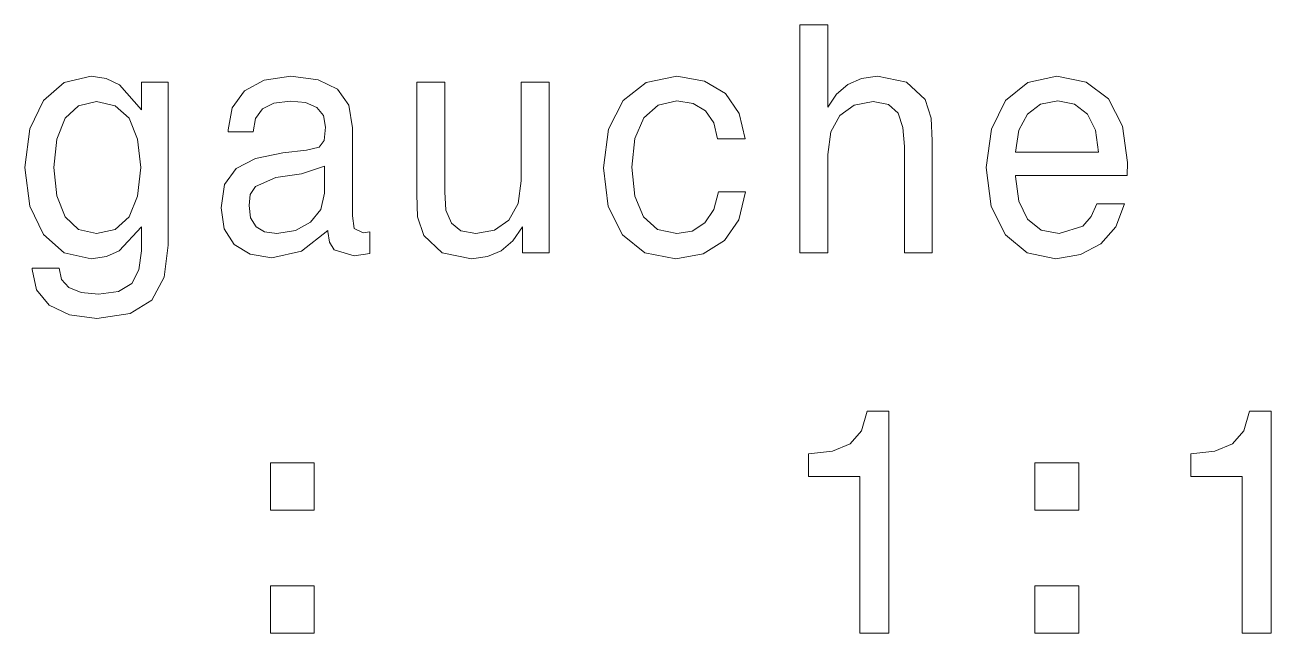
# Model space of a CAD drawing. Extents: x 321 to 857, y 218 to 648.
# Drawn here: x 471.17 to 490.97, y 318.03 to 327.7 of the extents above; entities that cross this region are included whole.
import ezdxf

# ---------------------------------------------------------------- set-up
doc = ezdxf.new("R2010")
doc.units = 0

msp = doc.modelspace()

# ---------------------------------------------------------------- linework, layer by layer
at = {"color": 7, "lineweight": 13}
for points in [[(483.481, 324.079), (483.925, 324.079), (483.925, 325.643), (483.97, 326.001), (484.116, 326.263), (484.343, 326.425), (484.646, 326.485), (484.888, 326.435), (485.039, 326.298), (485.115, 326.072), (485.14, 325.769), (485.14, 324.079), (485.584, 324.079), (485.584, 325.86), (485.564, 326.218), (485.473, 326.515), (485.176, 326.788), (484.712, 326.883), (484.459, 326.848), (484.243, 326.752), (484.061, 326.601), (483.925, 326.394), (483.925, 327.7), (483.481, 327.7)], [(473.445, 324.2), (473.445, 326.788), (473.021, 326.788), (473.021, 326.349), (472.673, 326.747), (472.462, 326.848), (472.225, 326.883), (471.796, 326.783), (471.463, 326.5), (471.246, 326.046), (471.17, 325.436), (471.246, 324.821), (471.463, 324.367), (471.796, 324.079), (472.225, 323.984), (472.467, 324.019), (472.668, 324.11), (473.021, 324.493), (473.021, 324.11), (472.981, 323.807), (472.87, 323.59), (472.658, 323.464), (472.341, 323.419), (472.063, 323.449), (471.866, 323.525), (471.75, 323.656), (471.715, 323.832), (471.286, 323.832), (471.286, 323.812), (471.352, 323.489), (471.554, 323.247), (471.877, 323.091), (472.315, 323.035), (472.84, 323.111), (473.188, 323.323), (473.384, 323.691)], [(475.982, 324.432), (475.982, 324.417), (476.007, 324.246), (476.083, 324.125), (476.4, 324.029), (476.647, 324.069), (476.647, 324.412), (476.542, 324.397), (476.4, 324.463), (476.375, 324.664), (476.375, 326.066), (476.315, 326.425), (476.138, 326.677), (475.83, 326.828), (475.397, 326.883), (474.973, 326.823), (474.66, 326.651), (474.464, 326.384), (474.398, 326.031), (474.398, 326.001), (474.797, 326.001), (474.832, 326.213), (474.943, 326.364), (475.124, 326.455), (475.382, 326.49), (475.629, 326.465), (475.805, 326.389), (475.911, 326.258), (475.946, 326.077), (475.926, 325.865), (475.846, 325.759), (475.644, 325.708), (475.266, 325.668), (474.832, 325.577), (474.524, 325.416), (474.343, 325.164), (474.287, 324.791), (474.338, 324.458), (474.494, 324.211), (474.746, 324.054), (475.094, 323.999), (475.563, 324.105)], [(482.17, 325.89), (482.609, 325.89), (482.518, 326.293), (482.301, 326.611), (481.963, 326.808), (481.524, 326.883), (481.04, 326.783), (480.672, 326.5), (480.44, 326.041), (480.359, 325.426), (480.435, 324.816), (480.662, 324.362), (481.02, 324.079), (481.509, 323.984), (481.943, 324.059), (482.281, 324.271), (482.513, 324.604), (482.614, 325.048), (482.19, 325.048), (482.114, 324.765), (481.973, 324.553), (481.771, 324.422), (481.524, 324.382), (481.217, 324.448), (480.995, 324.649), (480.859, 324.977), (480.813, 325.441), (480.859, 325.895), (481, 326.223), (481.227, 326.425), (481.524, 326.495), (481.786, 326.45), (481.983, 326.334), (482.114, 326.142)], [(486.905, 325.305), (488.681, 325.305), (488.686, 325.512), (488.605, 326.092), (488.383, 326.525), (488.03, 326.788), (487.561, 326.883), (487.102, 326.783), (486.749, 326.5), (486.522, 326.041), (486.441, 325.436), (486.517, 324.816), (486.744, 324.362), (487.092, 324.079), (487.546, 323.984), (487.939, 324.049), (488.262, 324.221), (488.499, 324.493), (488.635, 324.856), (488.196, 324.856), (488.106, 324.654), (487.975, 324.503), (487.601, 324.382), (487.314, 324.438), (487.097, 324.614), (486.956, 324.901), (486.905, 325.29)], [(479.497, 326.788), (479.053, 326.788), (479.053, 325.224), (479.003, 324.861), (478.856, 324.599), (478.629, 324.438), (478.332, 324.387), (478.095, 324.427), (477.944, 324.548), (477.858, 324.755), (477.838, 325.048), (477.838, 326.788), (477.394, 326.788), (477.394, 325.007), (477.409, 324.649), (477.505, 324.352), (477.797, 324.079), (478.266, 323.984), (478.518, 324.019), (478.735, 324.11), (478.922, 324.266), (479.073, 324.493), (479.073, 324.079), (479.497, 324.079)], [(471.629, 325.436), (471.675, 325.885), (471.811, 326.218), (472.023, 326.414), (472.305, 326.485), (472.603, 326.414), (472.825, 326.218), (472.961, 325.885), (473.011, 325.436), (472.961, 324.977), (472.825, 324.649), (472.603, 324.448), (472.305, 324.382), (472.023, 324.448), (471.811, 324.649), (471.675, 324.982)], [(486.905, 325.678), (486.961, 326.026), (487.097, 326.283), (487.304, 326.44), (487.576, 326.495), (487.843, 326.44), (488.05, 326.283), (488.176, 326.026), (488.222, 325.678)], [(475.931, 325.028), (475.871, 324.765), (475.709, 324.564), (475.467, 324.432), (475.17, 324.387), (474.978, 324.412), (474.842, 324.493), (474.756, 324.634), (474.731, 324.831), (474.751, 325.007), (474.832, 325.133), (475.155, 325.275), (475.563, 325.335), (475.931, 325.456)], [(484.434, 318.033), (484.893, 318.033), (484.893, 321.558), (484.55, 321.558), (484.459, 321.25), (484.278, 321.043), (484, 320.922), (483.617, 320.882), (483.617, 320.524), (484.434, 320.524)], [(490.506, 318.033), (490.965, 318.033), (490.965, 321.558), (490.622, 321.558), (490.531, 321.25), (490.35, 321.043), (490.073, 320.922), (489.689, 320.882), (489.689, 320.524), (490.506, 320.524)], [(475.069, 319.989), (475.765, 319.989), (475.765, 320.741), (475.069, 320.741)], [(487.213, 319.989), (487.909, 319.989), (487.909, 320.741), (487.213, 320.741)], [(475.069, 318.033), (475.765, 318.033), (475.765, 318.784), (475.069, 318.784)], [(487.213, 318.033), (487.909, 318.033), (487.909, 318.784), (487.213, 318.784)]]:
    msp.add_lwpolyline(points, close=True, dxfattribs=at)

doc.saveas('drawing.dxf')
